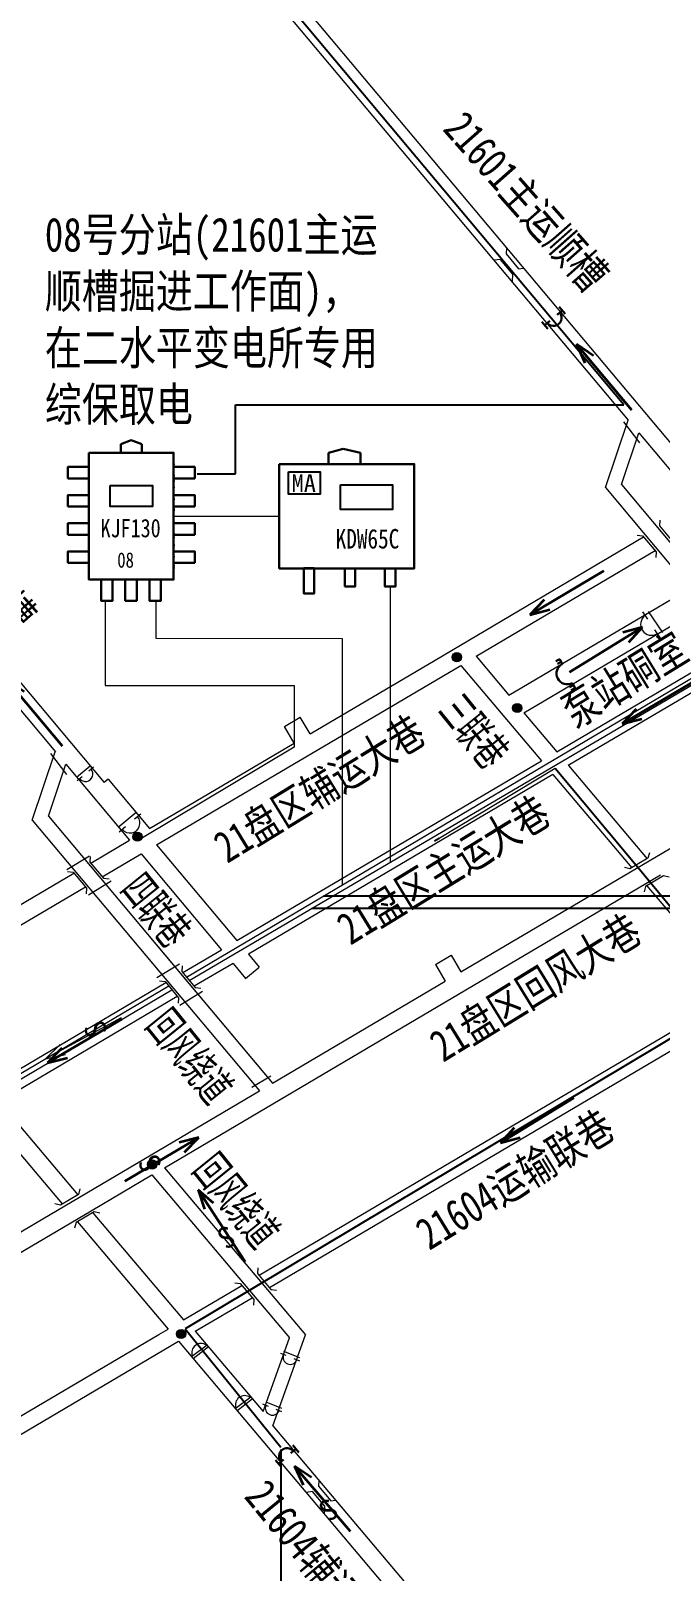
# Model space of a CAD drawing. Header units: millimetres. Extents: x 2501 to 6983, y 1724 to 12691.
# Drawn here: x 4887 to 5065.6, y 3627.8 to 4064.9 of the extents above; entities that cross this region are included whole.
import ezdxf
from ezdxf.enums import TextEntityAlignment as Align

# ---------------------------------------------------------------- set-up
doc = ezdxf.new("R2010")
doc.units = ezdxf.units.MM
for name, color, linetype in [('4、10月', 131, 'Continuous'), ('6号煤底板等高线', 7, 'Continuous'), ('JMD', 6, 'Continuous'), ('TK', 7, 'Continuous'), ('图例', 7, 'Continuous'), ('通风系统', 7, 'Continuous'), ('风流', 7, 'Continuous')]:
    doc.layers.add(name, color=color, linetype=linetype)
doc.layers.add('井下工业网光缆', color=5, linetype='Continuous', lineweight=30)
doc.styles.get("Standard").update_dxf_attribs({"font": 'arial.ttf'})
doc.styles.add('宋体', font='', dxfattribs={"height": 2})
doc.styles.add('新宋体', font='', dxfattribs={"width": 0.8})
doc.styles.add('标准', font='', dxfattribs={"width": 0.667})
doc.styles.get('宋体').set_extended_font_data('SimSun')
doc.styles.get('新宋体').set_extended_font_data('NSimSun')
doc.styles.get('标准').set_extended_font_data('SimSun')
doc.linetypes.add('442', pattern='A,5,[175,AAA.SHX,S=1,R=90,X=0,Y=0],5', length=10)

# ---------------------------------------------------------------- blocks, each defined once
blk = doc.blocks.new('A$C12DB153C')
at = {"layer": '风流', "color": 5, "lineweight": 35}
for p, q in [((0, 18.19), (16.26, 0)), ((16.26, 0), (13.72, 5.22)), ((11.36, 3.11), (16.26, 0))]:
    blk.add_line(p, q, dxfattribs=at)
blk = doc.blocks.new('A$C16496DF1')
at = {"layer": '风流', "color": 1, "lineweight": 35}
for p, q in [((15.24, 0), (0, 19.05)), ((0, 19.05), (2.25, 13.71)), ((4.72, 15.68), (0, 19.05))]:
    blk.add_line(p, q, dxfattribs=at)
at = {"layer": '通风系统', "color": 1, "lineweight": 30, "insert": (12.69, 4.97, 3.08), "char_height": 6.075, "width": 34.878, "attachment_point": 1, "rotation": 213.2578}
blk.add_mtext('{\\fSimSun|b0|i0|c134|p2;S}', dxfattribs=at)
blk = doc.blocks.new('A$C2A686CFF')
at = {"layer": 'JMD', "color": 1, "linetype": 'Continuous', "lineweight": 30}
for p, q in [((12.2, 30.1, 0), (0, 30.1, 0)), ((6.1, 30.1, 0), (6.1, 21.3, 0)), ((6.1, 8.8, 0), (6.1, 0, 0)), ((12.2, 0, 0), (0, 0, 0))]:
    blk.add_line(p, q, dxfattribs=at)
blk.add_arc((6.1, 15, 0), 10.6, 270, 90, dxfattribs=at)
blk = doc.blocks.new('A$C0C37771A')
at = {"layer": 'JMD', "color": 1, "linetype": 'Continuous', "lineweight": 30}
for p, q in [((4.14, 4.68, -1.2), (3.39, 3.93, -1.2)), ((3.7, 4.24, -1.2), (4.25, 3.69, -1.2)), ((4.14, 4.68, -1.2), (4.69, 4.13, -1.2)), ((0.68, 1.22, -1.2), (0, 0.55, -1.2)), ((0, 0.55, -1.2), (0.54, 0, -1.2)), ((0.37, 0.91, -1.2), (0.91, 0.37, -1.2))]:
    blk.add_line(p, q, dxfattribs=at)
blk.add_arc((2.04, 2.58, -1.2), 1.92, 224.8776, 44.8776, dxfattribs=at)
blk = doc.blocks.new('12')
at = {"lineweight": 20}
for points in [[(421432.36, 4239300.81, 1), (421434.99, 4239300.81, 1)], [(421449.5, 4239286.39, 1), (421452.12, 4239286.39, 1)], [(421341.73, 4239249.88, 1), (421344.36, 4239249.88, 1)], [(421345.88, 4239156.86, 1), (421348.51, 4239156.86, 1)], [(421354.11, 4239108.75, 1), (421356.73, 4239108.75, 1)]]:
    blk.add_hatch(color=1, dxfattribs=at).paths.add_polyline_path(points)
at = {"color": 0, "lineweight": 20, "ltscale": 5}
for p, q in [((420259.19, 4240537.13, 7363.18), (421319.73, 4239273.99, 7363.18)), ((420935.58, 4240019.23, 6104.45), (421482.31, 4239368.05, 12273.3)), ((421016.72, 4239930.36, 12273.3), (421506.72, 4239346.76, 12273.3)), ((420907.28, 4239773.01, 7363.18), (421333.61, 4239265.23, 7363.18)), ((421485.32, 4239364.46, 12273.3), (421502.35, 4239344.18, 12273.3)), ((421475.85, 4239348.95, 7363.18), (421500.68, 4239319.39, 7363.18)), ((421480.36, 4239349.8, 7363.18), (421542.96, 4239275.25, 7363.18)), ((421392.03, 4239279.09, 12273.3), (421389.23, 4239283.82, 12273.3)), ((421387.55, 4239276.45, 12273.3), (421384.75, 4239281.18, 12273.3)), ((421488.21, 4239242.99, 52687.56), (421539.47, 4239273.19, 7363.18)), ((421322.74, 4239270.41, 12273.3), (421340.82, 4239248.87, 12273.3)), ((421334.75, 4239266.2, 12273.3), (421333.61, 4239265.23, 7363.18)), ((421334.75, 4239266.2, 12273.3), (421346.49, 4239252.22, 12273.3)), ((421317.74, 4239255.67, 12273.3), (421381.35, 4239179.9, 12273.3)), ((421313.16, 4239254.6, 7363.18), (421377.69, 4239177.74, 7363.18)), ((421348.44, 4239247.57, 12273.3), (421371.26, 4239220.39, 12273.3)), ((421344.08, 4239244.99, 12273.3), (421366.89, 4239217.81, 12273.3)), ((421434.84, 4239211.55, 99875.82), (421488.21, 4239242.99, 56551.91)), ((421487.6, 4239235.97, 12273.3), (421513.32, 4239205.52, 12273.3)), ((421346.22, 4239221.76, 7363.18), (421381.36, 4239179.9, 7363.18)), ((421374.52, 4239216.51, 12273.3), (421377.57, 4239212.88, 12273.3)), ((421370.15, 4239213.93, 12273.3), (421373.74, 4239209.66, 12273.3)), ((421373.74, 4239209.66, 12273.3), (421377.57, 4239212.88, 12273.3)), ((421427.61, 4239213.58, 12273.3), (421430.4, 4239208.84, 12273.3)), ((421432.09, 4239216.22, 12273.3), (421434.84, 4239211.55, 12273.3)), ((421381.36, 4239179.9, 12273.3), (421430.4, 4239208.84, 12273.3)), ((421380.47, 4239121.91, 12273.3), (421516.27, 4239202.03, 12273.3)), ((421303.7, 4239174.72, 12273.3), (421326.07, 4239148.24, 12273.3)), ((421299.33, 4239172.14, 12273.3), (421321.71, 4239145.66, 12273.3)), ((421350.66, 4239155.89, 12273.3), (421390.71, 4239108.47, 12273.3)), ((421347.11, 4239153.89, 12273.3), (421386.17, 4239107.65, 12273.3)), ((421330.37, 4239143.15, 12273.3), (421356.07, 4239112.73, 12273.3)), ((421325.99, 4239140.58, 12273.3), (421351.7, 4239110.15, 12273.3)), ((421356.07, 4239112.73, 12273.3), (421372.67, 4239122.53, 12273.3)), ((421359.45, 4239109.51, 12273.3), (421375.61, 4239119.04, 12273.3)), ((421349.08, 4239108.61, 12273.3), (421351.7, 4239110.16, 12273.3)), ((421359.45, 4239109.51, 7363.18), (421378.69, 4239086.74, 7363.18)), ((421378.69, 4239086.74, 7363.18), (421386.17, 4239107.65, 7363.18)), ((421381.48, 4239082.66, 7363.18), (421390.71, 4239108.47, 7363.18)), ((421196.12, 4239013.13, 12273.3), (421354.65, 4239106.67, 12273.3)), ((421354.65, 4239106.67, 7363.18), (421674.7, 4238727.85, 7363.18)), ((421381.48, 4239082.66, 7363.18), (421591.65, 4238833.9, 7363.18))]:
    blk.add_line(p, q, dxfattribs=at)
at = {"color": 30, "lineweight": 20, "ltscale": 0.5}
for p, q in [((421358.37, 4239102.38, 7363.18), (421362.79, 4239105.72, 7363.18)), ((421358.81, 4239101.79, 7363.18), (421363.21, 4239105.16, 7363.18)), ((421370.76, 4239087.57, 7363.18), (421375.18, 4239090.91, 7363.18)), ((421371.21, 4239086.99, 7363.18), (421375.61, 4239090.35, 7363.18))]:
    blk.add_line(p, q, dxfattribs=at)
at = {"color": 7, "linetype": '442', "lineweight": 20, "ltscale": 0.005}
for points, elevation in [([(421449.42, 4239407.43), (421449.54, 4239409.52), (421446.05, 4239413.71), (421444.18, 4239413.47)], -7330.91), ([(421447.78, 4239416.96), (421447.68, 4239415.24), (421451.17, 4239411.05), (421452.58, 4239411.25)], -2157.96), ([(421396.11, 4239057.77), (421396.24, 4239059.86), (421392.75, 4239064.05), (421390.88, 4239063.81)], 21235.1), ([(421396.11, 4239057.77), (421396.24, 4239059.86), (421392.75, 4239064.05), (421390.88, 4239063.81)], 21235.1), ([(421394.48, 4239067.3), (421394.38, 4239065.58), (421397.87, 4239061.39), (421399.28, 4239061.59)], 26408.04), ([(421394.48, 4239067.3), (421394.38, 4239065.58), (421397.87, 4239061.39), (421399.28, 4239061.59)], 26408.04)]:
    blk.add_lwpolyline(points, dxfattribs=dict(at, elevation=elevation))
at = {"color": 0, "lineweight": 20, "ltscale": 5, "flags": 128}
for points, elevation in [([(421475.85, 4239348.95), (421482.31, 4239368.05)], 12273.3), ([(421480.36, 4239349.8), (421485.32, 4239364.46)], 12273.3), ([(421491.28, 4239339.72), (421491.17, 4239338.12), (421495.01, 4239333.55), (421496.6, 4239333.38)], 7363.18), ([(421427.48, 4239300), (421486.67, 4239334.93)], 7363.18), ([(421484.81, 4239335.42), (421486.4, 4239335.25), (421490.24, 4239330.68), (421490.12, 4239329.08)], 7363.18), ([(421439.19, 4239301.1), (421489.93, 4239331.05)], 7363.18), ([(421448.46, 4239290.04), (421494.62, 4239317.27)], 12273.3), ([(421452.72, 4239285), (421498.86, 4239312.22)], 12273.3), ([(421462, 4239273.93), (421512.78, 4239303.89)], 12273.3), ([(421392.03, 4239279.09), (421427.48, 4239300)], 12273.3), ([(421439.14, 4239301.07), (421448.46, 4239290.04)], 12273.3), ([(421516.03, 4239300.01), (421465.26, 4239270.05)], 7363.18), ([(421348.44, 4239247.57), (421434.77, 4239298.5), (421457.68, 4239271.38)], 12273.3), ([(421384.75, 4239281.18), (421389.23, 4239283.83)], 12273.3), ([(421452.72, 4239285), (421462.05, 4239273.96)], 12273.3), ([(421346.49, 4239252.22), (421387.55, 4239276.44)], 12273.3), ([(421371.26, 4239220.39), (421457.68, 4239271.38)], 12273.3), ([(421465.32, 4239270.08), (421487.68, 4239243.62)], 12273.3), ([(421460.95, 4239267.51), (421374.52, 4239216.51)], 7363.18), ([(421460.95, 4239267.51), (421483.31, 4239241.04)], 12273.3), ([(421329.65, 4239244.29), (421329.54, 4239242.69), (421333.38, 4239238.12), (421334.97, 4239237.95)], 12273.3), ([(421488.33, 4239245.3), (421487.9, 4239243.76), (421482.77, 4239240.72), (421481.21, 4239241.09)], 7363.18), ([(421323.18, 4239239.99), (421324.77, 4239239.82), (421328.61, 4239235.25), (421328.49, 4239233.65)], 12273.3), ([(421350.66, 4239155.89), (421491.5, 4239239.09)], 12273.3), ([(421493.92, 4239238.39), (421492.36, 4239238.77), (421487.22, 4239235.74), (421486.79, 4239234.2)], 7363.18), ([(421355.88, 4239211.31), (421366.89, 4239217.81)], 12273.3), ([(421355.72, 4239213.23), (421355.61, 4239211.63), (421359.45, 4239207.06), (421361.04, 4239206.9)], 7363.18), ([(421370.15, 4239213.93), (421359.14, 4239207.43)], 7363.18), ([(421427.61, 4239213.58), (421432.09, 4239216.22)], 12273.3), ([(421349.25, 4239208.93), (421350.85, 4239208.77), (421354.68, 4239204.19), (421354.57, 4239202.6)], 7363.18), ([(421326.61, 4239147.6), (421377.68, 4239177.74)], 12273.3), ([(421329.88, 4239143.73), (421347.11, 4239153.89)], 12273.3), ([(421273.34, 4239116.17), (421326.61, 4239147.6)], 12273.3), ([(421326.72, 4239149.92), (421326.3, 4239148.37), (421321.16, 4239145.33), (421319.6, 4239145.71)], 12273.3), ([(421166.27, 4239047.19), (421329.88, 4239143.73)], 12273.3), ([(421332.32, 4239143.01), (421330.76, 4239143.39), (421325.62, 4239140.36), (421325.19, 4239138.82)], 12273.3), ([(421377.19, 4239127.54), (421377.08, 4239125.94), (421380.92, 4239121.37), (421382.52, 4239121.21)], 12273.3), ([(421370.62, 4239123.25), (421372.21, 4239123.09), (421376.04, 4239118.52), (421375.93, 4239116.92)], 12273.3)]:
    blk.add_lwpolyline(points, dxfattribs=dict(at, elevation=elevation))
at = {"color": 0, "lineweight": 20, "ltscale": 5}
for points, elevation in [([(421313.15, 4239254.6), (421319.72, 4239273.99)], 12273.3), ([(421317.74, 4239255.67), (421322.73, 4239270.41)], 12273.3), ([(421329.8, 4239242.37), (421340.81, 4239248.87)], 12273.3), ([(421333.06, 4239238.49), (421344.07, 4239244.99)], 12273.3), ([(421184.95, 4239156.91), (421325.01, 4239239.54)], 12273.3), ([(421277.51, 4239205.72), (421328.26, 4239235.66)], 12273.3), ([(421300.43, 4239178.6), (421351.08, 4239208.48)], 7363.18), ([(421303.7, 4239174.72), (421354.34, 4239204.6)], 7363.18), ([(421377.54, 4239125.4), (421513.32, 4239205.52)], 12273.3), ([(421193.18, 4239016.62), (421349.08, 4239108.61)], 7363.18)]:
    blk.add_lwpolyline(points, dxfattribs=dict(at, elevation=elevation))
at = {"color": 1, "lineweight": 20}
for centre in [(421433.67, 4239300.81, 9835.27), (421450.81, 4239286.39, 9818.24), (421343.04, 4239249.88, 9818.24), (421347.19, 4239156.86, 8167.02), (421355.42, 4239108.75, 15453.08)]:
    blk.add_circle(centre, 1.31, dxfattribs=at)
at = {"color": 30, "lineweight": 20, "ltscale": 0.5}
for centre in [(421361.08, 4239103.4, 7363.18), (421373.47, 4239088.59, 7363.18)]:
    blk.add_arc(centre, 2.66, 55.0944, 199.0631, dxfattribs=at)
at = {"layer": '6号煤底板等高线', "color": 1, "lineweight": 20}
for p, q in [((421480.93, 4239367.57, 7363.18), (421485.52, 4239361.61, 7363.18)), ((421318.35, 4239273.52, 7363.18), (421322.93, 4239267.55, 7363.18)), ((421322.98, 4239240.56, 7363.18), (421329.4, 4239244.48, 7363.18)), ((421329.11, 4239233.39, 7363.18), (421335.54, 4239237.31, 7363.18)), ((421348.5, 4239209.91, 7363.18), (421354.92, 4239213.83, 7363.18)), ((421355.08, 4239202.09, 7363.18), (421361.5, 4239206.02, 7363.18)), ((421375.5, 4239178.83, 7363.18), (421380.91, 4239182.04, 7363.18))]:
    blk.add_line(p, q, dxfattribs=at)
at = {"layer": '图例', "color": 30, "linetype": 'Continuous', "lineweight": 20}
for p, q in [((421487.86, 4239311.58, 7363.18), (421486.44, 4239313.68, 7363.18)), ((421487.95, 4239313.82, 7363.18), (421492.02, 4239307.81, 7363.18)), ((421491.3, 4239306.5, 7363.18), (421489.88, 4239308.6, 7363.18)), ((421325.76, 4239266.79, 7363.18), (421329.63, 4239270.01, 7363.18)), ((421330.58, 4239269.61, 7363.18), (421329.23, 4239268.48, 7363.18)), ((421327.31, 4239266.89, 7363.18), (421325.96, 4239265.76, 7363.18)), ((421337.6, 4239252.56, 7363.18), (421342.71, 4239256.82, 7363.18)), ((421343.97, 4239256.28, 7363.18), (421342.18, 4239254.8, 7363.18)), ((421339.65, 4239252.69, 7363.18), (421337.86, 4239251.2, 7363.18)), ((421385.28, 4239102.61, 7363.18), (421383.72, 4239103.25, 7363.18)), ((421384.49, 4239103.89, 7363.18), (421388.98, 4239102.07, 7363.18)), ((421389.07, 4239101.08, 7363.18), (421387.5, 4239101.72, 7363.18)), ((421379.43, 4239089.47, 7363.18), (421383.92, 4239087.66, 7363.18)), ((421380.22, 4239088.2, 7363.18), (421378.65, 4239088.83, 7363.18)), ((421384.01, 4239086.67, 7363.18), (421382.44, 4239087.3, 7363.18))]:
    blk.add_line(p, q, dxfattribs=at)
for centre, radius, start, end in [((421488.87, 4239310.09, 7363.18), 3.06, 124.0822, 304.0822), ((421328.27, 4239267.68, 7363.18), 2.13, 219.7583, 39.7583), ((421340.92, 4239253.74, 7363.18), 2.81, 219.7583, 39.7583), ((421386.39, 4239102.17, 7363.18), 2.04, 157.9656, 337.9656), ((421381.33, 4239087.75, 7363.18), 2.04, 157.9656, 337.9656)]:
    blk.add_arc(centre, radius, start, end, dxfattribs=at)
at = {"color": 0, "lineweight": 20, "ltscale": 0.8, "xscale": 0.2159999958448435, "yscale": 0.2159999962896109, "zscale": 0.2159999958448435}
for p, rotation in [((421457.78, 4239396.02, 12112.45), 310.4918078978625), ((421388.83, 4239075.15, 12273.3), 130.4918078978625)]:
    blk.add_blockref('A$C2A686CFF', p, dxfattribs=dict(at, rotation=rotation))
at = {"lineweight": 20}
for name, p, rotation in [('A$C12DB153C', (421483.88, 4239389.09, 4907.12), 178.2205038114929), ('A$C12DB153C', (421457.59, 4239328.82, 8565.21), 258.7571008097047), ('A$C12DB153C', (421483.51, 4239293.37, 9818.24), 79.75777568865364), ('A$C12DB153C', (421483.76, 4239297.84, 8565.21), 258.7571008097047), ('A$C12DB153C', (421322.35, 4239293.77, 9818.24), 178.2205038114929), ('A$C12DB153C', (421320.71, 4239201.63, 10957.61), 258.7571008097047), ('A$C12DB153C', (421448.93, 4239178.98, 9818.24), 259.7577757076111), ('A$C16496DF1', (421341.58, 4239167.25, 10622.08), 261.8231466233631), ('A$C16496DF1', (421358.47, 4239130.72, 9818.24), 354.5486829363736), ('A$C16496DF1', (421388.24, 4239052.18, 15101.71), 1.972939483419225)]:
    blk.add_blockref(name, p, dxfattribs=dict(at, rotation=rotation))
at = {"layer": 'TK', "color": 4, "lineweight": 20, "ltscale": 0.8, "xscale": 1.600000001173498, "yscale": 1.600000001173498, "zscale": 1.600000001173498, "rotation": 252.7563499982681}
blk.add_blockref('A$C0C37771A', (421462.06, 4239300.53, 7365.1), dxfattribs=at)
at = {"color": 7, "linetype": '442', "lineweight": 20, "ltscale": 0.005, "style": '标准', "width": 0.78}
for s, height, rotation, p in [('21601主运顺槽', 9, 311.469, (421429.4, 4239450.51, 12273.3)), ('21601辅运顺槽', 9, 311.469, (421266.96, 4239353.92, 12273.3)), ('泵站硐室', 9.072, 31.555, (421467.23, 4239280.45, 2453.06)), ('21盘区辅运大巷', 9, 31.555, (421368.47, 4239242.13, 12273.3)), ('21盘区回风大巷', 9, 31.555, (421429.75, 4239185.68, 15363.67)), ('21604辅运顺槽（21602回风顺槽）', 9, 309.3629, (421373.06, 4239062.49, 14729.65))]:
    blk.add_text(s, height=height, rotation=rotation, dxfattribs=at).set_placement(p)
at = {"color": 7, "linetype": '442', "lineweight": 20, "style": '标准', "width": 0.6}
for s, p in [('三联巷', (421428.12, 4239285.63, 15363.67)), ('四联巷', (421337.91, 4239234.85, 15363.67)), ('回风绕道', (421345.15, 4239196.24, 15363.67)), ('回风绕道', (421358.42, 4239155.26, 15363.67))]:
    e = blk.add_text(s, height=9, rotation=308.9607, dxfattribs=at)
    e.set_placement(p)
    e.dxf.unprotected_set("ltscale", 0)
at = {"color": 7, "linetype": '442', "lineweight": 20, "ltscale": 0.005, "style": '标准', "width": 0.78}
for s, p in [('21盘区主运大巷', (421462.42, 4239251.94, 15587.23)), ('21604运输联巷', (421480.65, 4239162.78, 7363.18))]:
    blk.add_text(s, height=9.072, rotation=31.555, dxfattribs=at).set_placement(p, align=Align.BOTTOM_RIGHT)
blk = doc.blocks.new('安全监控分站')
at = {"layer": '4、10月', "color": 1}
blk.add_lwpolyline([(402267.09, 4250591.89), (402279.09, 4250591.89), (402279.09, 4250585.89), (402267.09, 4250585.89)], close=True, dxfattribs=at)
at = {"layer": '井下工业网光缆', "color": 4, "lineweight": 30}
for p, q in [((402270.09, 4250603.56), (402273.09, 4250604.76)), ((402270.09, 4250601.16), (402270.09, 4250603.56)), ((402273.09, 4250604.76), (402276.09, 4250603.56)), ((402276.09, 4250601.16), (402276.09, 4250603.56)), ((402261.09, 4250565.16), (402285.09, 4250565.16))]:
    blk.add_line(p, q, dxfattribs=at)
for points in [[(402261.09, 4250601.16), (402285.09, 4250601.16), (402285.09, 4250565.16), (402261.09, 4250565.16)], [(402255.09, 4250593.89), (402255.09, 4250597.16), (402261.09, 4250597.16), (402261.09, 4250593.89)], [(402291.09, 4250593.89), (402291.09, 4250597.16), (402285.09, 4250597.16), (402285.09, 4250593.89)], [(402255.09, 4250585.89), (402255.09, 4250589.16), (402261.09, 4250589.16), (402261.09, 4250585.89)], [(402291.09, 4250585.89), (402291.09, 4250589.16), (402285.09, 4250589.16), (402285.09, 4250585.89)], [(402255.09, 4250577.89), (402255.09, 4250581.16), (402261.09, 4250581.16), (402261.09, 4250577.89)], [(402291.09, 4250577.89), (402291.09, 4250581.16), (402285.09, 4250581.16), (402285.09, 4250577.89)], [(402255.09, 4250569.89), (402255.09, 4250573.16), (402261.09, 4250573.16), (402261.09, 4250569.89)], [(402291.09, 4250569.89), (402291.09, 4250573.16), (402285.09, 4250573.16), (402285.09, 4250569.89)], [(402267.8, 4250565.16), (402264.52, 4250565.16), (402264.52, 4250559.16), (402267.8, 4250559.16)], [(402274.65, 4250565.16), (402271.38, 4250565.16), (402271.38, 4250559.16), (402274.65, 4250559.16)], [(402281.51, 4250565.16), (402278.24, 4250565.16), (402278.24, 4250559.16), (402281.51, 4250559.16)]]:
    blk.add_lwpolyline(points, close=True, dxfattribs=at)
for p in [(402285.09, 4250597.89), (402285.09, 4250597.16), (402285.09, 4250594.62), (402285.09, 4250593.16), (402285.09, 4250591.35), (402285.09, 4250589.16), (402285.09, 4250588.07), (402285.09, 4250587.96), (402285.09, 4250585.16), (402285.09, 4250584.8), (402285.09, 4250581.53), (402285.09, 4250581.16), (402285.09, 4250578.25), (402285.09, 4250577.16), (402285.09, 4250574.98), (402285.09, 4250574.76), (402285.09, 4250573.16), (402285.09, 4250571.71), (402285.09, 4250569.16), (402264.52, 4250565.16), (402267.95, 4250565.16), (402271.38, 4250565.16), (402274.81, 4250565.16), (402278.24, 4250565.16), (402281.66, 4250565.16), (402285.09, 4250568.44)]:
    blk.add_point(p, dxfattribs=at)
at = {"layer": '井下工业网光缆', "color": 4, "lineweight": 30, "style": '新宋体', "width": 0.8}
blk.add_text('KJF130', height=5.225, dxfattribs=at).set_placement((402264.37, 4250577.18))
blk = doc.blocks.new('电源箱')
at = {"layer": '4、10月', "color": 1}
for points in [[(402048.53, 4247528.01), (402057.53, 4247528.01), (402057.53, 4247521.65), (402048.53, 4247521.65)], [(402063.36, 4247524.3), (402078.12, 4247524.3), (402078.12, 4247517.32), (402063.36, 4247517.32)]]:
    blk.add_lwpolyline(points, close=True, dxfattribs=at)
at = {"layer": '井下工业网光缆', "color": 4, "lineweight": 30}
for p, q in [((402059.92, 4247533.39), (402059.92, 4247530.29)), ((402064.12, 4247534.57), (402059.94, 4247533.45)), ((402069.04, 4247533.45), (402064.12, 4247534.57)), ((402069.03, 4247533.39), (402069.03, 4247530.29))]:
    blk.add_line(p, q, dxfattribs=at)
for points in [[(402045.95, 4247530.24), (402084.24, 4247530.24), (402084.24, 4247500.6), (402045.95, 4247500.63)], [(402052.91, 4247500.64), (402055.88, 4247500.64), (402055.88, 4247493.54), (402052.91, 4247493.54)], [(402064.57, 4247500.63), (402067.54, 4247500.63), (402067.54, 4247495.49), (402064.57, 4247495.49)], [(402075.93, 4247500.58), (402078.91, 4247500.58), (402078.91, 4247495.44), (402075.93, 4247495.44)]]:
    blk.add_lwpolyline(points, close=True, dxfattribs=at)
at = {"layer": '4、10月', "color": 1, "insert": (402049.48, 4247527.31), "char_height": 5.0544, "width": 4.0436, "attachment_point": 1, "style": '宋体'}
blk.add_mtext('{\\fFangSong|b0|i0|c134|p49;MA}', dxfattribs=at)
at = {"layer": '井下工业网光缆', "color": 4, "lineweight": 30, "style": '新宋体', "width": 0.8}
blk.add_text('KDW65C', height=5.533, dxfattribs=at).set_placement((402061.95, 4247506.26))
blk = doc.blocks.new('A$C4DB71547')
at = {"layer": '风流', "color": 1, "lineweight": 0}
for p, q in [((16.34, 0), (0, 18.12)), ((0, 18.12), (2.57, 12.91)), ((4.91, 15.03), (0, 18.12))]:
    blk.add_line(p, q, dxfattribs=at)
at = {"layer": '通风系统', "color": 1, "lineweight": 0, "insert": (8.03, 7.52, 1.54), "char_height": 6.075, "width": 34.878, "attachment_point": 1, "rotation": 35.7958}
blk.add_mtext('{\\fSimSun|b0|i0|c134|p2;S}', dxfattribs=at)

msp = doc.modelspace()

# ---------------------------------------------------------------- linework, layer by layer
for p, q in [((5055.29, 3958.79, -3234.06), (4924.4, 4114.84, -3234.06)), ((4945.1, 3954.23, -3234.06), (4945.1, 3958.79, -3234.06)), ((4945.1, 3958.79, -3234.06), (5055.29, 3958.79, -3234.06)), ((4945.1, 3948.97, -3234.06), (4945.1, 3954.23, -3234.06)), ((4945.1, 3939.15, -3234.06), (4945.1, 3948.97, -3234.06)), ((4934.22, 3939.15, -3234.06), (4945.1, 3939.15, -3234.06)), ((5035.79, 3855.65), (5058.8, 3828.16)), ((5001.59, 3835.02, -3234.06), (5002.92, 3835.78, -3234.06)), ((5058.8, 3828.16), (5089.14, 3791.25)), ((5089.14, 3791.25), (4930.77, 3696.53)), ((4930.77, 3696.53), (4957.93, 3662.96)), ((4957.96, 3662.28), (4957.96, 3600.82))]:
    msp.add_line(p, q)
at = {"color": 0, "lineweight": 20}
msp.add_line((4927.51, 3927.15, -3234.06), (4957.51, 3927.15, -3234.06), dxfattribs=at)
at = {"color": 6, "lineweight": 20}
for p, q in [((5126.58, 3911.98, -3234.06), (4931.18, 3796.26, -3234.06)), ((4922.48, 3892.5, -3234.06), (4975.38, 3892.47, -3234.06)), ((4975.38, 3892.47, -3234.06), (4975.35, 3822.49, -3234.06)), ((4926.16, 3793.74, -3234.06), (4240.78, 3389.86, -3234.06))]:
    msp.add_line(p, q, dxfattribs=at)
at = {"color": 1, "lineweight": 20}
for p, q in [((5119.9, 3905.83, -3234.06), (4931.92, 3795.34, -3234.06)), ((4927, 3792.67, -3234.06), (4239.99, 3387.23, -3234.06))]:
    msp.add_line(p, q, dxfattribs=at)
at = {"color": 242, "lineweight": 20, "true_color": 0xcd2027}
msp.add_line((4989.02, 3907.18, -3234.06), (4988.94, 3828.87, -3234.06), dxfattribs=at)
at = {"lineweight": 20}
for p, q in [((4908.06, 3902.96, -3234.06), (4908.06, 3879.1, -3234.06)), ((4922.48, 3902.91, -3234.06), (4922.48, 3892.5, -3234.06)), ((4908.06, 3879.1, -3234.06), (4961.69, 3879.1, -3234.06)), ((4961.69, 3879.1, -3234.06), (4961.69, 3861.63, -3234.06)), ((4961.69, 3861.63, -3234.06), (4918.7, 3835.84, -3234.06)), ((5002.9, 3835.77, -3234.06), (5035.8, 3855.65, -3234.06))]:
    msp.add_line(p, q, dxfattribs=at)
at = {"color": 6}
msp.add_line((5527.85, 3819.31), (4970.08, 3819.31), dxfattribs=at)
at = {"color": 1}
msp.add_line((5594.63, 3815.8), (4966.72, 3815.8), dxfattribs=at)

# ---------------------------------------------------------------- block references
at = {"lineweight": 20}
msp.add_blockref('12', (-416425.77, -4235413.67, -3234.06), dxfattribs=at)
at = {"color": 6, "lineweight": 20}
for name, p in [('安全监控分站', (-397357.58, -4246656.01, -3234.06)), ('电源箱', (-397088.45, -4243588.28, -3234.06))]:
    msp.add_blockref(name, p, dxfattribs=at)
at = {"color": 0, "lineweight": 20, "ltscale": 0.5, "rotation": 76.439057489527}
msp.add_blockref('A$C4DB71547', (4908.77, 3768.9, -3234.06), dxfattribs=at)

# ---------------------------------------------------------------- texts
at = {"layer": '井下工业网光缆', "color": 1, "lineweight": 20, "style": '新宋体', "width": 0.8}
msp.add_text('08', height=4.354, dxfattribs=at).set_placement((4911.53, 3912.54, -3234.06))
at = {"layer": '井下工业网光缆', "color": 6, "lineweight": 20, "insert": (4890.97, 4011.88, -3234.06), "char_height": 9.6282, "width": 98.1047, "attachment_point": 1, "style": '新宋体'}
msp.add_mtext('{\\C1;08号分站(21601主运顺槽掘进工作面)，在二水平变电所专用综保取电 }', dxfattribs=at)

doc.saveas('drawing.dxf')
